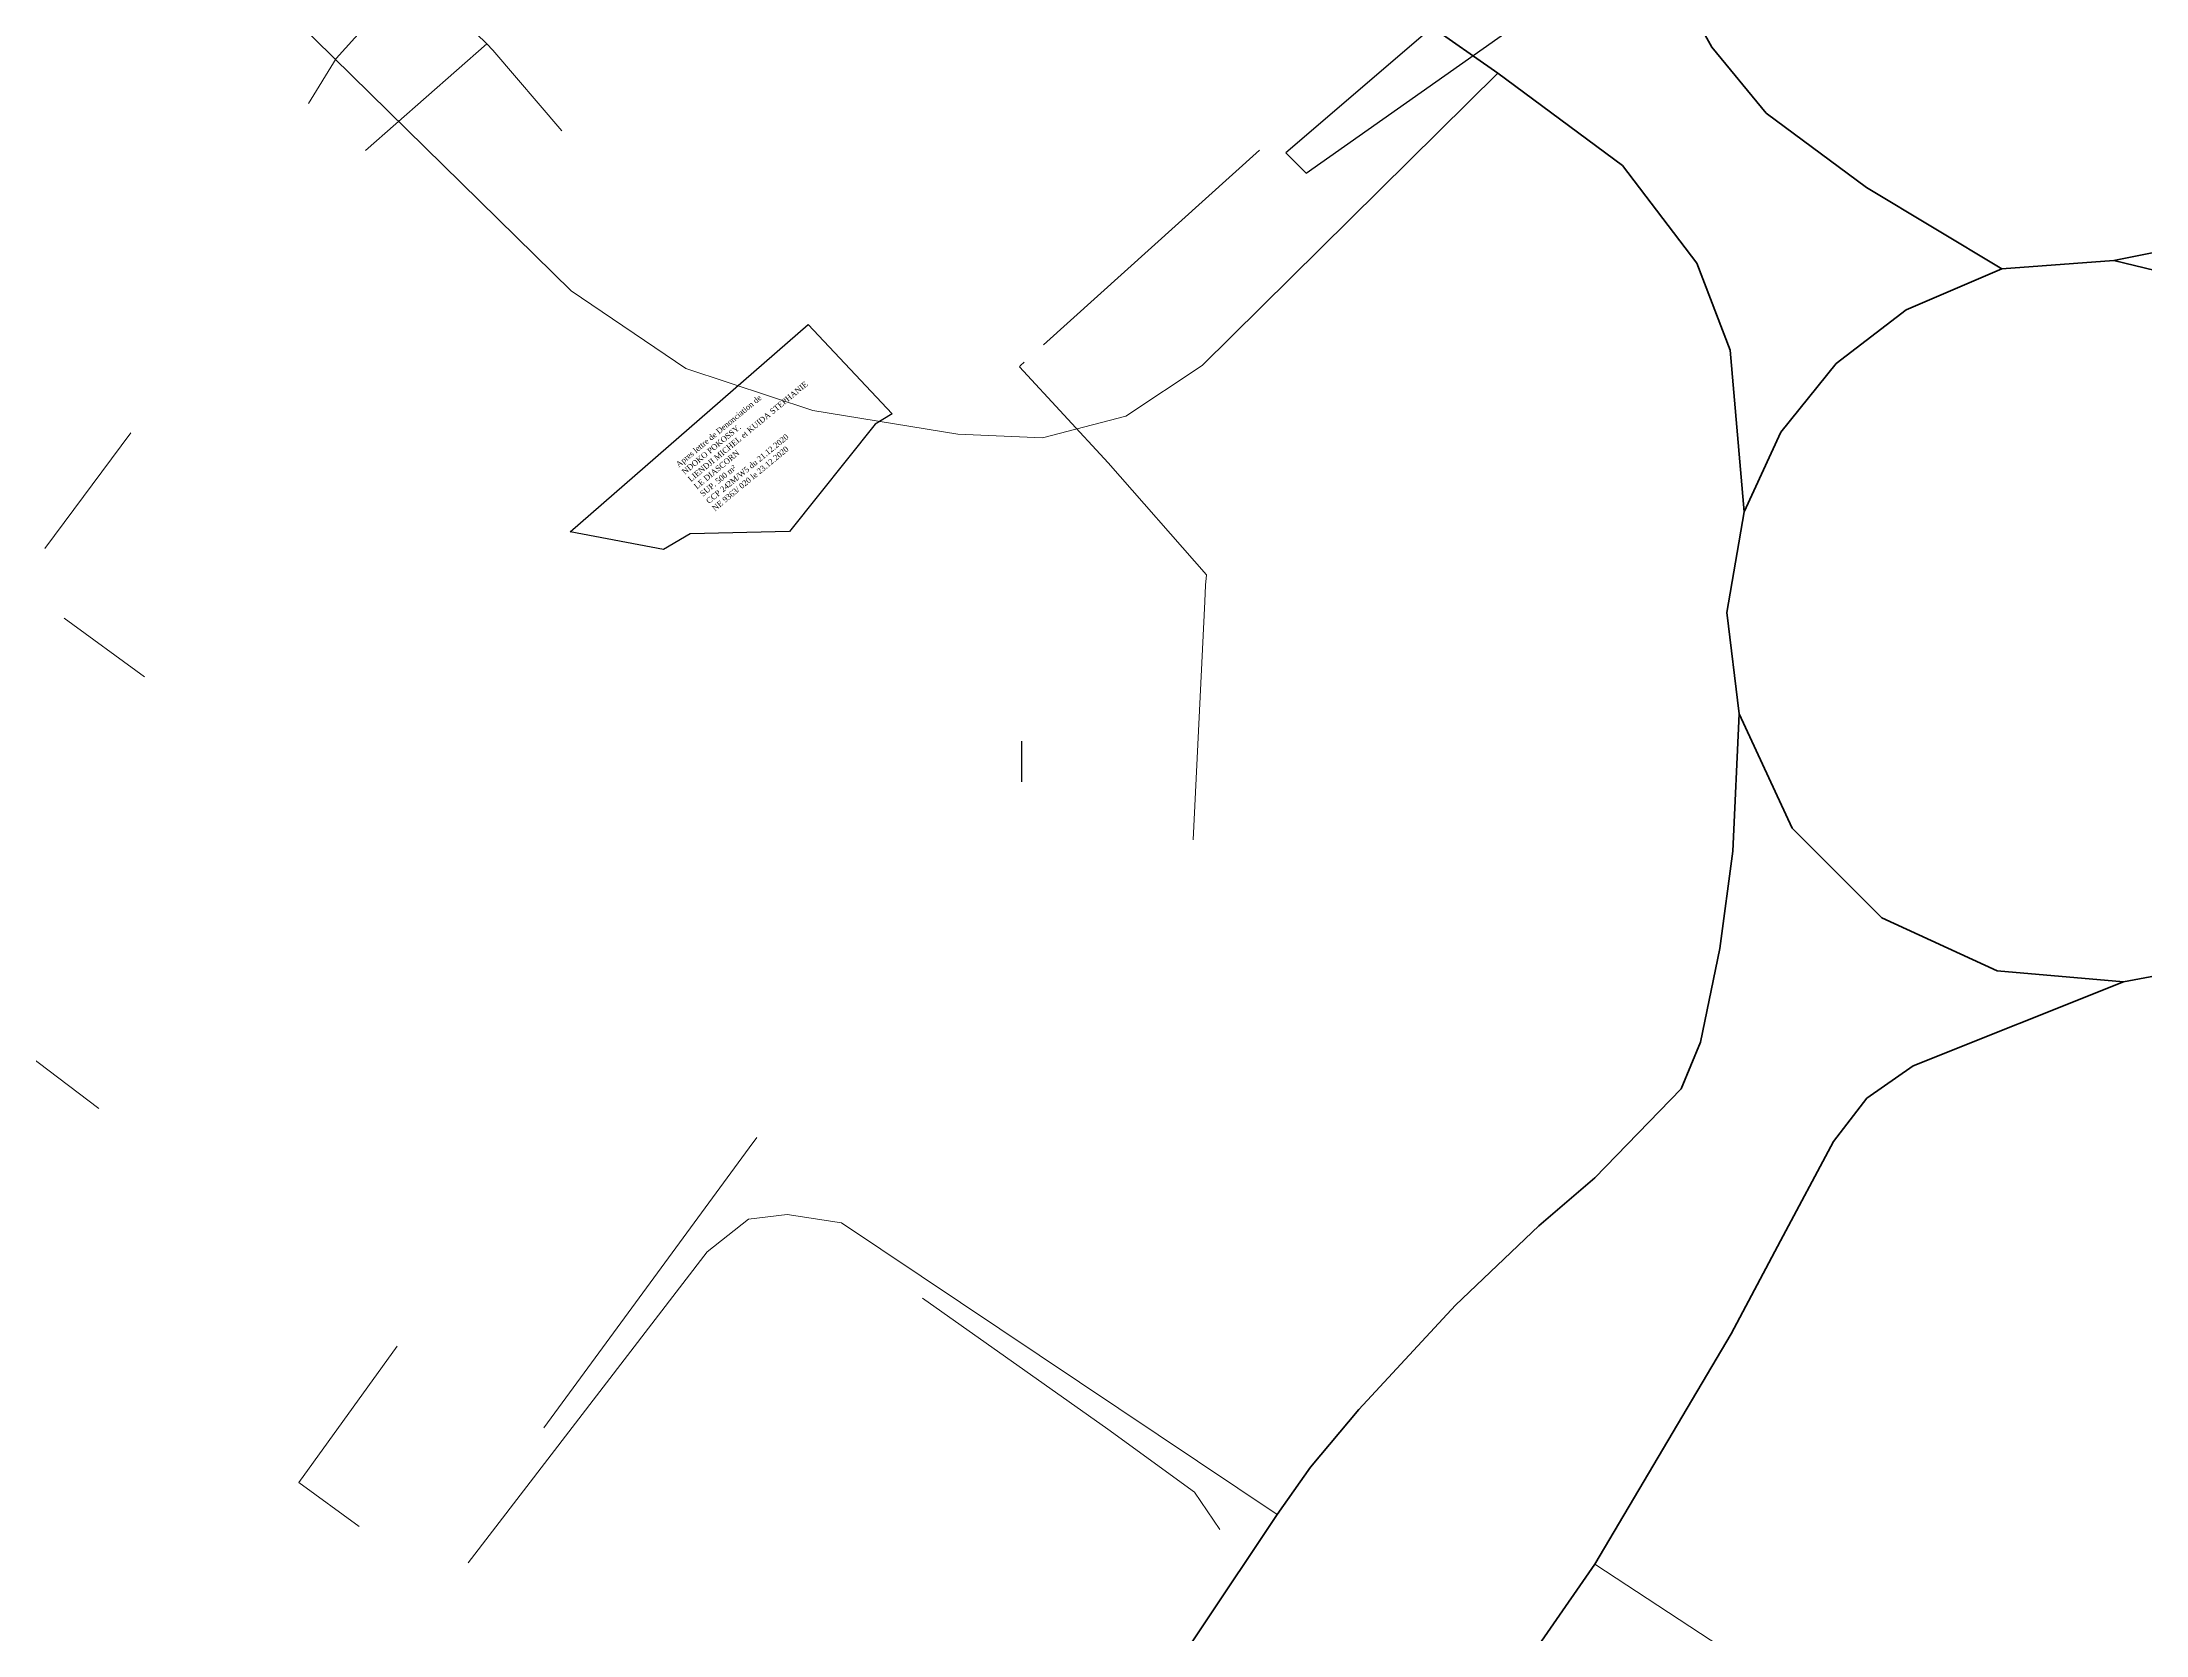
# Model space of a CAD drawing. Header units: millimetres. Extents: x 579832 to 917290, y 449831 to 1452191.
# Drawn here: x 582912.9 to 583172.1, y 450787.4 to 450983.6 of the extents above; entities that cross this region are included whole.
import ezdxf

# ---------------------------------------------------------------- set-up
doc = ezdxf.new("R2010")
doc.units = ezdxf.units.MM
doc.header["$LTSCALE"] = 10
for name, color, linetype, lineweight in [('drains_fossés', 120, 'Continuous', 20), ('Roads_main1', 10, 'Continuous', 100), ('Roads_others', 24, 'Continuous', 9)]:
    doc.layers.add(name, color=color, linetype=linetype, lineweight=lineweight)
doc.layers.add('end maj 26 02 2021', color=7, linetype='Continuous')

msp = doc.modelspace()

# ---------------------------------------------------------------- linework, layer by layer
at = {"layer": 'drains_fossés'}
for p, q in [((582952.76, 450970.28), (582967.68, 450983.42)), ((582952.76, 450970.28), (582967.68, 450983.42)), ((583036.28, 450946.36), (583062.86, 450970.33)), ((583036.28, 450946.36), (583062.86, 450970.33)), ((582923.83, 450935.51), (582913.25, 450921.23)), ((582923.83, 450935.51), (582913.25, 450921.23)), ((582925.52, 450905.43), (582915.62, 450912.65)), ((582925.52, 450905.43), (582915.62, 450912.65))]:
    msp.add_line(p, q, dxfattribs=at)
for points in [[(582945.72, 450976.1), (582949.15, 450981.63), (582954.88, 450988), (582959.57, 450991.41)], [(582945.72, 450976.1), (582949.15, 450981.63), (582954.88, 450988), (582959.57, 450991.41)], [(582959.57, 450991.41), (582961.26, 450989.7), (582967.68, 450983.42)], [(582959.57, 450991.41), (582961.26, 450989.7), (582967.68, 450983.42)], [(582967.68, 450983.42), (582968.45, 450982.66), (582976.91, 450972.73)], [(582967.68, 450983.42), (582968.45, 450982.66), (582976.91, 450972.73)], [(583054.69, 450885.35), (583056.13, 450914.72), (583056.22, 450916.74), (583056.32, 450918), (583044.22, 450931.8), (583033.31, 450943.63), (583033.43, 450943.78), (583033.86, 450944.19)], [(583054.69, 450885.35), (583056.13, 450914.72), (583056.22, 450916.74), (583056.32, 450918), (583044.22, 450931.8), (583033.31, 450943.63), (583033.43, 450943.78), (583033.86, 450944.19)], [(583000.95, 450848.69), (583000, 450847.39), (582974.73, 450812.9)], [(583021.34, 450828.87), (583044.17, 450812.72), (583054.87, 450804.96), (583057.97, 450800.39)], [(582956.65, 450822.97), (582944.54, 450806.16), (582951.96, 450800.74)]]:
    msp.add_lwpolyline(points, dxfattribs=at)
at = {"layer": 'end maj 26 02 2021', "flags": 128}
for points in [[(583103.61, 451009.99), (583103.61, 451002.49), (583083.61, 450984.99), (583066.11, 450969.99), (583068.61, 450967.49), (583111.11, 450997.49)], [(583103.61, 451009.99), (583103.61, 451002.49), (583083.61, 450984.99), (583066.11, 450969.99), (583068.61, 450967.49), (583111.11, 450997.49)], [(583103.61, 451009.99), (583103.61, 451002.49), (583083.61, 450984.99), (583066.11, 450969.99), (583068.61, 450967.49), (583111.11, 450997.49)], [(583103.61, 451009.99), (583103.61, 451002.49), (583083.61, 450984.99), (583066.11, 450969.99), (583068.61, 450967.49), (583111.11, 450997.49)], [(583033.61, 450892.49), (583033.61, 450897.49)], [(583033.61, 450892.49), (583033.61, 450897.49)], [(583033.61, 450892.49), (583033.61, 450897.49)], [(583033.61, 450892.49), (583033.61, 450897.49)]]:
    msp.add_lwpolyline(points, dxfattribs=at)
at = {"layer": 'end maj 26 02 2021', "color": 150, "lineweight": -3, "flags": 128}
msp.add_lwpolyline([(583007.29, 450948.84), (583017.61, 450937.85), (583015.52, 450936.58), (583004.99, 450923.34), (582992.74, 450923.06), (582989.45, 450921.12), (582977.95, 450923.32)], close=True, dxfattribs=at)
msp.add_lwpolyline([(583007.29, 450948.84), (583017.61, 450937.85), (583015.52, 450936.58), (583004.99, 450923.34), (582992.74, 450923.06), (582989.45, 450921.12), (582977.95, 450923.32)], close=True, dxfattribs=at)
msp.add_lwpolyline([(583007.29, 450948.84), (583017.61, 450937.85), (583015.52, 450936.58), (583004.99, 450923.34), (582992.74, 450923.06), (582989.45, 450921.12), (582977.95, 450923.32)], close=True, dxfattribs=at)
msp.add_lwpolyline([(583007.29, 450948.84), (583017.61, 450937.85), (583015.52, 450936.58), (583004.99, 450923.34), (582992.74, 450923.06), (582989.45, 450921.12), (582977.95, 450923.32)], close=True, dxfattribs=at)
at = {"layer": 'Roads_main1'}
for points in [[(583825.82, 451529.84), (583809.72, 451525.97), (583792.59, 451510.9), (583747.75, 451470.56), (583718.24, 451443.81), (583690.37, 451419.99), (583674.13, 451404.77), (583613.44, 451348.35), (583595.51, 451331.65), (583490.34, 451233.86), (583480.89, 451224.3), (583395.44, 451142.34), (583379.56, 451127.98), (583362.89, 451112.46), (583261.37, 451023.76), (583244.96, 451009.45), (583237.79, 450999.92), (583234.3, 450993.12), (583230.96, 450985.27), (583225.98, 450978.98), (583218.77, 450972.17), (583211.03, 450966.99), (583201.65, 450963.43), (583168.12, 450956.73)], [(583825.82, 451529.84), (583809.72, 451525.97), (583792.59, 451510.9), (583747.75, 451470.56), (583718.24, 451443.81), (583690.37, 451419.99), (583674.13, 451404.77), (583613.44, 451348.35), (583595.51, 451331.65), (583490.34, 451233.86), (583480.89, 451224.3), (583395.44, 451142.34), (583379.56, 451127.98), (583362.89, 451112.46), (583261.37, 451023.76), (583244.96, 451009.45), (583237.79, 450999.92), (583234.3, 450993.12), (583230.96, 450985.27), (583225.98, 450978.98), (583218.77, 450972.17), (583211.03, 450966.99), (583201.65, 450963.43), (583168.12, 450956.73)], [(582936.94, 451177.98), (582945.69, 451163.56), (582948.86, 451154.8), (582951.74, 451140.74), (582953.49, 451133.4), (582954.41, 451130.48), (582955.79, 451128.23), (582959.89, 451123.36), (583010.26, 451065.14), (583074.27, 450994.07), (583083.66, 450985.8), (583092.22, 450979.82), (583107.57, 450968.45), (583116.73, 450956.4), (583120.83, 450945.69), (583122.55, 450925.76)], [(583154.3, 450955.71), (583137.64, 450965.74), (583125.28, 450974.9), (583118.57, 450983.03), (583110.82, 450997.06), (583100.08, 451013.62), (583085.04, 451029.28), (583071.51, 451044.46), (583031.98, 451088.83), (582981.42, 451144.29), (582972.63, 451152.81), (582964.23, 451158.91), (582951.79, 451166.73), (582936.94, 451177.98)], [(582936.94, 451177.98), (582945.69, 451163.56), (582948.86, 451154.8), (582951.74, 451140.74), (582953.49, 451133.4), (582954.41, 451130.48), (582955.79, 451128.23), (582959.89, 451123.36), (583010.26, 451065.14), (583074.27, 450994.07), (583083.66, 450985.8), (583092.22, 450979.82), (583107.57, 450968.45), (583116.73, 450956.4), (583120.83, 450945.69), (583122.55, 450925.76)], [(583154.3, 450955.71), (583137.64, 450965.74), (583125.28, 450974.9), (583118.57, 450983.03), (583110.82, 450997.06), (583100.08, 451013.62), (583085.04, 451029.28), (583071.51, 451044.46), (583031.98, 451088.83), (582981.42, 451144.29), (582972.63, 451152.81), (582964.23, 451158.91), (582951.79, 451166.73), (582936.94, 451177.98)], [(583121.93, 450900.86), (583121.19, 450883.95), (583119.57, 450871.96), (583117.2, 450860.43), (583114.81, 450854.66), (583104.18, 450843.7), (583097.27, 450837.78), (583087, 450828.01), (583075.11, 450815.14), (583069.16, 450808.04), (583065.04, 450802.2), (582981.06, 450676.4), (582918.86, 450593.6)], [(583121.93, 450900.86), (583121.19, 450883.95), (583119.57, 450871.96), (583117.2, 450860.43), (583114.81, 450854.66), (583104.18, 450843.7), (583097.27, 450837.78), (583087, 450828.01), (583075.11, 450815.14), (583069.16, 450808.04), (583065.04, 450802.2), (582981.06, 450676.4), (582918.86, 450593.6)], [(582918.86, 450593.6), (582964.84, 450617.76), (582978.67, 450626.95), (582988.56, 450634.72), (582995.03, 450640.86), (583003.73, 450650.83), (583009.1, 450657.32), (583033.16, 450692.73), (583081.22, 450762.95), (583104.16, 450796.09), (583120.95, 450824.49), (583127.04, 450835.96), (583133.58, 450848.17), (583137.67, 450853.5), (583143.39, 450857.5), (583169.29, 450867.86)], [(582918.86, 450593.6), (582964.84, 450617.76), (582978.67, 450626.95), (582988.56, 450634.72), (582995.03, 450640.86), (583003.73, 450650.83), (583009.1, 450657.32), (583033.16, 450692.73), (583081.22, 450762.95), (583104.16, 450796.09), (583120.95, 450824.49), (583127.04, 450835.96), (583133.58, 450848.17), (583137.67, 450853.5), (583143.39, 450857.5), (583169.29, 450867.86)]]:
    msp.add_lwpolyline(points, dxfattribs=at)
msp.add_lwpolyline([(583133.88, 450944.06), (583127.09, 450935.6), (583122.55, 450925.76), (583120.45, 450913.35), (583121.93, 450900.86), (583128.49, 450886.77), (583139.54, 450875.76), (583153.72, 450869.2), (583169.29, 450867.86), (583177.82, 450869.45), (583188.76, 450874.26), (583198.03, 450881.76), (583206.01, 450893.07), (583209.08, 450902.49), (583210.12, 450914.21), (583208.04, 450925.8), (583202.54, 450937.09), (583194.11, 450946.42), (583183.38, 450953.03), (583168.12, 450956.73), (583154.3, 450955.71), (583142.53, 450950.65)], close=True, dxfattribs=at)
msp.add_lwpolyline([(583133.88, 450944.06), (583127.09, 450935.6), (583122.55, 450925.76), (583120.45, 450913.35), (583121.93, 450900.86), (583128.49, 450886.77), (583139.54, 450875.76), (583153.72, 450869.2), (583169.29, 450867.86), (583177.82, 450869.45), (583188.76, 450874.26), (583198.03, 450881.76), (583206.01, 450893.07), (583209.08, 450902.49), (583210.12, 450914.21), (583208.04, 450925.8), (583202.54, 450937.09), (583194.11, 450946.42), (583183.38, 450953.03), (583168.12, 450956.73), (583154.3, 450955.71), (583142.53, 450950.65)], close=True, dxfattribs=at)
at = {"layer": 'Roads_others'}
msp.add_line((582804.18, 450939.82), (582919.89, 450852.26), dxfattribs=at)
msp.add_line((582804.18, 450939.82), (582919.89, 450852.26), dxfattribs=at)
for points in [[(583092.22, 450979.82), (583055.79, 450943.78), (583046.41, 450937.56), (583036.14, 450934.88), (583025.72, 450935.32), (583007.85, 450938.26), (582992.22, 450943.42), (582978.06, 450953.01), (582915.03, 451014.99), (582902.3, 451025.11), (582878.34, 451041.94)], [(583092.22, 450979.82), (583055.79, 450943.78), (583046.41, 450937.56), (583036.14, 450934.88), (583025.72, 450935.32), (583007.85, 450938.26), (582992.22, 450943.42), (582978.06, 450953.01), (582915.03, 451014.99), (582902.3, 451025.11), (582878.34, 451041.94)], [(582965.41, 450796.26), (582994.85, 450834.58), (582999.91, 450838.59), (583004.67, 450839.18), (583011.37, 450838.14), (583065.04, 450802.2)], [(583104.16, 450796.09), (583131.41, 450778.22), (583133.53, 450777.78), (583136.18, 450777.78), (583140.94, 450778.38), (583145.11, 450779.46), (583147.75, 450780.12), (583150.58, 450780.32), (583198.59, 450780.17), (583201.3, 450780.73), (583203.72, 450782.02), (583206.29, 450782.58), (583208.64, 450782.62), (583212.06, 450781.7), (583215.04, 450779.86), (583216.97, 450779.48), (583219.47, 450780.52), (583246.79, 450803.86)]]:
    msp.add_lwpolyline(points, dxfattribs=at)

# ---------------------------------------------------------------- texts
at = {"layer": 'end maj 26 02 2021', "color": 150, "lineweight": -3, "insert": (582990.89, 450931.75), "char_height": 0.7, "width": 78.4941, "attachment_point": 1, "rotation": 39.5689}
msp.add_mtext('{\\fTimes New Roman|b0|i0|c186|p18;\\W0.99;\\C1;Apres lettre de Denonciation de\\PNDOKO POKOSSY\\C256;.\\PLIENDJI MICHEL et KUIDA STEPHANIE\\PLE DIASCORN\\PSUP. 500 m²\\PCCP 242M/W5 du 21.12.2020\\PNE 9363/ 020 le 23.12.2020}', dxfattribs=at)
msp.add_mtext('{\\fTimes New Roman|b0|i0|c186|p18;\\W0.99;\\C1;Apres lettre de Denonciation de\\PNDOKO POKOSSY\\C256;.\\PLIENDJI MICHEL et KUIDA STEPHANIE\\PLE DIASCORN\\PSUP. 500 m²\\PCCP 242M/W5 du 21.12.2020\\PNE 9363/ 020 le 23.12.2020}', dxfattribs=at)
msp.add_mtext('{\\fTimes New Roman|b0|i0|c186|p18;\\W0.99;\\C1;Apres lettre de Denonciation de\\PNDOKO POKOSSY\\C256;.\\PLIENDJI MICHEL et KUIDA STEPHANIE\\PLE DIASCORN\\PSUP. 500 m²\\PCCP 242M/W5 du 21.12.2020\\PNE 9363/ 020 le 23.12.2020}', dxfattribs=at)
msp.add_mtext('{\\fTimes New Roman|b0|i0|c186|p18;\\W0.99;\\C1;Apres lettre de Denonciation de\\PNDOKO POKOSSY\\C256;.\\PLIENDJI MICHEL et KUIDA STEPHANIE\\PLE DIASCORN\\PSUP. 500 m²\\PCCP 242M/W5 du 21.12.2020\\PNE 9363/ 020 le 23.12.2020}', dxfattribs=at)

doc.saveas('drawing.dxf')
